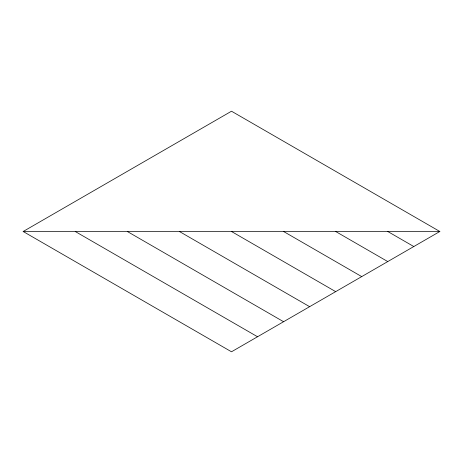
<?xml version="1.0" encoding="UTF-8"?>
<svg xmlns="http://www.w3.org/2000/svg" width="463" height="463" viewBox="0 0 463 463"><rect width="100%" height="100%" fill="white"/><g stroke="black" fill="none" stroke-linecap="round" stroke-linejoin="round"><path stroke-width="0.69" d="M23.15 231.5L231.5 111.213L439.85 231.5L231.5 351.787L23.15 231.5L439.85 231.5M387.762 231.5L413.806 246.536M335.675 231.5L387.762 261.572M283.587 231.5L361.719 276.608M231.5 231.5L335.675 291.644M179.412 231.5L309.631 306.68M127.325 231.5L283.587 321.716M75.237 231.5L257.544 336.751"/></g></svg>
